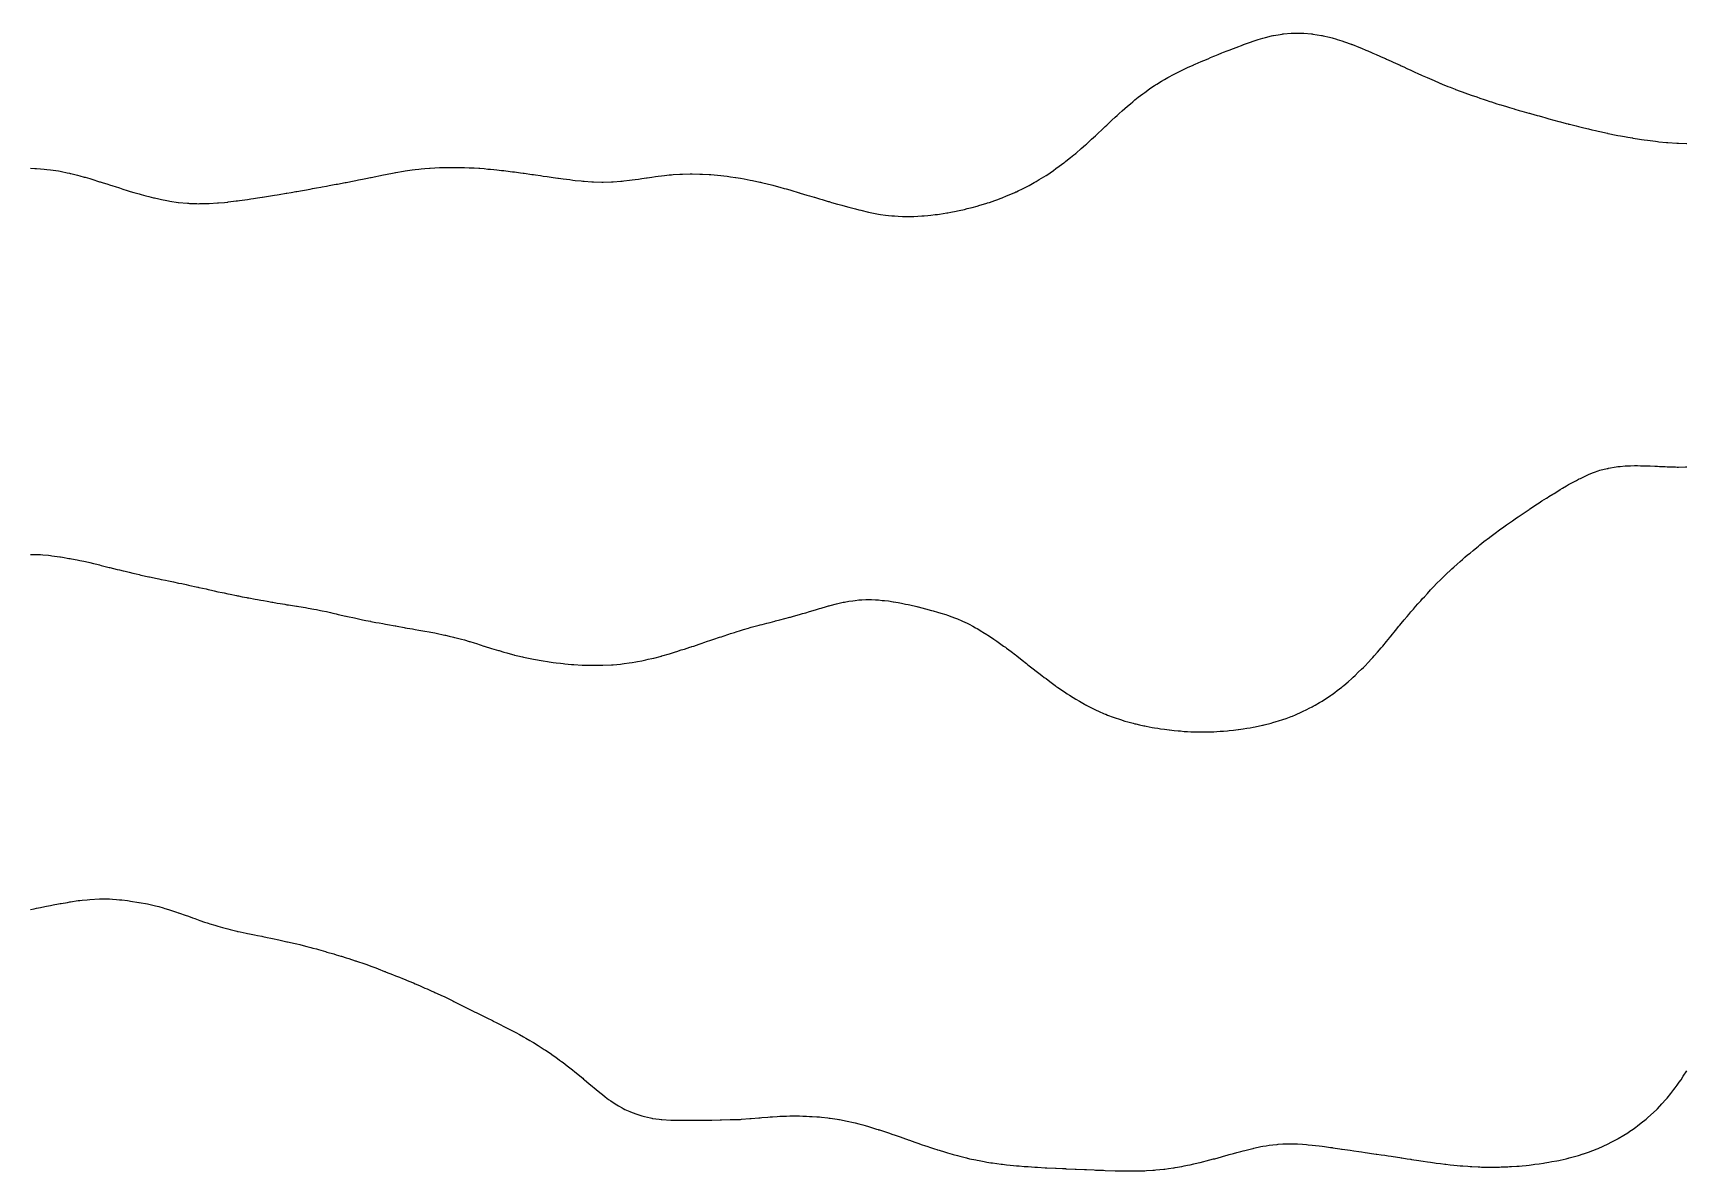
# Model space of a CAD drawing. Extents: x -717078 to -715000, y -984629 to -984000.
# Drawn here: x -715168.3 to -715000.5, y -984366.7 to -984251.3 of the extents above; entities that cross this region are included whole.
import ezdxf

# ---------------------------------------------------------------- set-up
doc = ezdxf.new("R2010")
doc.units = 0
doc.layers.add('buffer_B2_0_1_clip', color=7, linetype='Continuous')

msp = doc.modelspace()

# ---------------------------------------------------------------- linework, layer by layer
at = {"layer": 'buffer_B2_0_1_clip'}
for points in [[(-715168.5, -984265.04), (-715168.07, -984265.07), (-715167.92, -984265.08), (-715167.5, -984265.1), (-715167.13, -984265.13), (-715166.84, -984265.16), (-715166.5, -984265.19), (-715166.23, -984265.23), (-715165.68, -984265.32), (-715165.5, -984265.35), (-715165.38, -984265.38), (-715164.8, -984265.5), (-715164.55, -984265.55), (-715164.5, -984265.56), (-715164.42, -984265.58), (-715163.75, -984265.75), (-715163.5, -984265.81), (-715163.07, -984265.93), (-715162.96, -984265.96), (-715162.5, -984266.09), (-715162.19, -984266.19), (-715161.63, -984266.37), (-715161.5, -984266.41), (-715161.43, -984266.43), (-715161.23, -984266.5), (-715160.67, -984266.67), (-715160.5, -984266.72), (-715160.17, -984266.83), (-715159.91, -984266.91), (-715159.5, -984267.04), (-715159.15, -984267.15), (-715158.71, -984267.29), (-715158.39, -984267.39), (-715158.03, -984267.5), (-715157.62, -984267.62), (-715157.5, -984267.65), (-715157.3, -984267.7), (-715156.83, -984267.83), (-715156.5, -984267.92), (-715156.03, -984268.03), (-715155.95, -984268.05), (-715155.5, -984268.15), (-715155.21, -984268.21), (-715154.68, -984268.32), (-715154.5, -984268.35), (-715154.37, -984268.37), (-715153.54, -984268.5), (-715153.51, -984268.51), (-715153.5, -984268.51), (-715153.49, -984268.51), (-715152.59, -984268.59), (-715152.5, -984268.6), (-715152.39, -984268.61), (-715151.63, -984268.63), (-715151.5, -984268.64), (-715151.37, -984268.63), (-715150.62, -984268.62), (-715150.5, -984268.62), (-715150.39, -984268.61), (-715149.56, -984268.56), (-715149.5, -984268.56), (-715149.44, -984268.56), (-715148.84, -984268.5), (-715148.53, -984268.47), (-715148.5, -984268.47), (-715148.46, -984268.46), (-715147.64, -984268.36), (-715147.5, -984268.34), (-715147.32, -984268.32), (-715146.76, -984268.24), (-715146.5, -984268.2), (-715146.15, -984268.15), (-715145.89, -984268.11), (-715145.5, -984268.05), (-715145.02, -984267.98), (-715144.97, -984267.97), (-715144.16, -984267.84), (-715143.78, -984267.78), (-715143.5, -984267.73), (-715143.3, -984267.7), (-715142.58, -984267.58), (-715142.5, -984267.57), (-715142.09, -984267.5), (-715141.59, -984267.41), (-715141.5, -984267.39), (-715140.15, -984267.15), (-715139.9, -984267.1), (-715139.5, -984267.03), (-715139.05, -984266.95), (-715138.92, -984266.92), (-715138.5, -984266.85), (-715138.21, -984266.79), (-715137.7, -984266.7), (-715137.5, -984266.66), (-715137.36, -984266.64), (-715136.59, -984266.5), (-715136.51, -984266.49), (-715136.5, -984266.48), (-715136.48, -984266.48), (-715135.68, -984266.32), (-715135.5, -984266.28), (-715135.23, -984266.23), (-715134.85, -984266.15), (-715134.5, -984266.08), (-715134.02, -984265.98), (-715133.97, -984265.97), (-715133.5, -984265.87), (-715133.19, -984265.81), (-715132.71, -984265.71), (-715132.5, -984265.67), (-715131.63, -984265.5), (-715131.5, -984265.47), (-715131.47, -984265.47), (-715130.67, -984265.33), (-715130.5, -984265.3), (-715130.27, -984265.27), (-715129.79, -984265.21), (-715129.5, -984265.17), (-715129.13, -984265.13), (-715128.9, -984265.1), (-715128.5, -984265.06), (-715128.03, -984265.03), (-715127.98, -984265.02), (-715127.5, -984264.99), (-715127.03, -984264.97), (-715126.97, -984264.97), (-715126.5, -984264.96), (-715126.05, -984264.95), (-715125.95, -984264.95), (-715125.5, -984264.95), (-715125.04, -984264.96), (-715124.96, -984264.96), (-715124.5, -984264.97), (-715124.01, -984264.99), (-715123.99, -984264.99), (-715123.5, -984265.01), (-715123.05, -984265.05), (-715122.95, -984265.05), (-715122.5, -984265.08), (-715122.12, -984265.12), (-715121.86, -984265.14), (-715121.5, -984265.18), (-715121.21, -984265.21), (-715120.75, -984265.26), (-715120.5, -984265.28), (-715120.31, -984265.31), (-715119.61, -984265.39), (-715119.5, -984265.4), (-715119.42, -984265.42), (-715118.81, -984265.5), (-715118.54, -984265.54), (-715118.5, -984265.54), (-715118.45, -984265.55), (-715117.66, -984265.66), (-715117.5, -984265.69), (-715117.28, -984265.72), (-715116.79, -984265.79), (-715116.5, -984265.83), (-715116.11, -984265.89), (-715115.92, -984265.92), (-715115.5, -984265.98), (-715115.04, -984266.04), (-715114.95, -984266.05), (-715114.5, -984266.12), (-715114.16, -984266.16), (-715113.8, -984266.2), (-715113.5, -984266.24), (-715113.27, -984266.27), (-715112.67, -984266.33), (-715112.5, -984266.35), (-715112.36, -984266.36), (-715111.59, -984266.41), (-715111.5, -984266.42), (-715111.42, -984266.42), (-715110.56, -984266.44), (-715110.5, -984266.44), (-715110.44, -984266.44), (-715109.58, -984266.42), (-715109.5, -984266.41), (-715109.41, -984266.41), (-715108.64, -984266.36), (-715108.5, -984266.34), (-715108.32, -984266.32), (-715107.74, -984266.26), (-715107.5, -984266.23), (-715107.19, -984266.19), (-715106.85, -984266.15), (-715106.5, -984266.09), (-715106.02, -984266.02), (-715105.98, -984266.02), (-715105.5, -984265.94), (-715105.11, -984265.89), (-715104.85, -984265.85), (-715104.5, -984265.81), (-715104.22, -984265.78), (-715103.72, -984265.72), (-715103.5, -984265.7), (-715103.31, -984265.69), (-715102.64, -984265.64), (-715102.5, -984265.63), (-715102.37, -984265.63), (-715101.61, -984265.61), (-715101.5, -984265.61), (-715101.39, -984265.61), (-715100.63, -984265.63), (-715100.5, -984265.63), (-715100.36, -984265.64), (-715099.68, -984265.68), (-715099.5, -984265.69), (-715098.5, -984265.78), (-715098.18, -984265.82), (-715097.86, -984265.86), (-715097.5, -984265.9), (-715097.02, -984265.98), (-715096.98, -984265.98), (-715096.5, -984266.06), (-715096.13, -984266.13), (-715095.82, -984266.18), (-715095.5, -984266.24), (-715095.29, -984266.29), (-715094.54, -984266.46), (-715094.5, -984266.47), (-715094.47, -984266.47), (-715094.37, -984266.5), (-715093.67, -984266.67), (-715093.5, -984266.7), (-715093.23, -984266.77), (-715092.87, -984266.87), (-715092.5, -984266.96), (-715092.08, -984267.08), (-715091.86, -984267.14), (-715091.5, -984267.24), (-715091.3, -984267.3), (-715090.65, -984267.5), (-715090.53, -984267.53), (-715090.5, -984267.54), (-715090.44, -984267.56), (-715089.76, -984267.76), (-715089.5, -984267.83), (-715089.02, -984267.98), (-715088.99, -984267.99), (-715088.5, -984268.13), (-715088.22, -984268.22), (-715087.6, -984268.4), (-715087.5, -984268.43), (-715087.45, -984268.45), (-715087.27, -984268.5), (-715086.67, -984268.67), (-715086.5, -984268.71), (-715086.21, -984268.79), (-715085.88, -984268.88), (-715085.5, -984268.99), (-715085.1, -984269.1), (-715084.83, -984269.17), (-715084.5, -984269.26), (-715084.3, -984269.3), (-715083.5, -984269.5), (-715083.5, -984269.5), (-715083.5, -984269.5), (-715083.5, -984269.5), (-715082.66, -984269.66), (-715082.5, -984269.69), (-715082.28, -984269.72), (-715081.79, -984269.79), (-715081.5, -984269.83), (-715081.14, -984269.86), (-715080.88, -984269.88), (-715080.5, -984269.91), (-715080.07, -984269.93), (-715079.93, -984269.93), (-715079.5, -984269.94), (-715079.07, -984269.93), (-715078.93, -984269.93), (-715078.5, -984269.91), (-715078.12, -984269.88), (-715077.86, -984269.86), (-715077.5, -984269.84), (-715077.2, -984269.8), (-715076.75, -984269.75), (-715076.5, -984269.72), (-715076.31, -984269.69), (-715075.57, -984269.57), (-715075.5, -984269.56), (-715075.45, -984269.55), (-715075.15, -984269.5), (-715074.61, -984269.39), (-715074.5, -984269.37), (-715074.33, -984269.33), (-715073.79, -984269.21), (-715073.5, -984269.14), (-715073.01, -984269.01), (-715072.99, -984269.01), (-715072.5, -984268.88), (-715072.21, -984268.79), (-715071.62, -984268.62), (-715071.5, -984268.58), (-715071.44, -984268.56), (-715071.24, -984268.5), (-715070.7, -984268.3), (-715070.5, -984268.23), (-715070.06, -984268.06), (-715069.97, -984268.03), (-715069.5, -984267.84), (-715069.26, -984267.74), (-715068.68, -984267.5), (-715068.56, -984267.44), (-715068.5, -984267.42), (-715068.34, -984267.34), (-715067.88, -984267.12), (-715067.5, -984266.92), (-715067.22, -984266.78), (-715066.7, -984266.5), (-715066.57, -984266.43), (-715066.5, -984266.38), (-715066.2, -984266.2), (-715065.95, -984266.05), (-715065.5, -984265.77), (-715065.33, -984265.67), (-715065.08, -984265.5), (-715064.74, -984265.26), (-715064.5, -984265.08), (-715064.16, -984264.84), (-715063.7, -984264.5), (-715063.59, -984264.41), (-715063.5, -984264.34), (-715063.04, -984263.96), (-715062.67, -984263.67), (-715062.5, -984263.53), (-715062.48, -984263.52), (-715062.46, -984263.5), (-715061.95, -984263.05), (-715061.5, -984262.66), (-715061.41, -984262.59), (-715061.31, -984262.5), (-715060.9, -984262.1), (-715060.5, -984261.74), (-715060.37, -984261.63), (-715060.23, -984261.5), (-715059.86, -984261.14), (-715059.5, -984260.81), (-715059.34, -984260.66), (-715059.16, -984260.5), (-715058.82, -984260.18), (-715058.5, -984259.87), (-715058.3, -984259.7), (-715058.08, -984259.5), (-715057.78, -984259.22), (-715057.5, -984258.97), (-715057.25, -984258.75), (-715056.95, -984258.5), (-715056.71, -984258.29), (-715056.5, -984258.11), (-715056.16, -984257.84), (-715055.7, -984257.5), (-715055.59, -984257.41), (-715055.5, -984257.35), (-715055.01, -984256.99), (-715054.97, -984256.97), (-715054.5, -984256.65), (-715054.41, -984256.59), (-715054.26, -984256.5), (-715053.79, -984256.21), (-715053.5, -984256.05), (-715053.15, -984255.85), (-715052.5, -984255.5), (-715052.5, -984255.5), (-715052.5, -984255.5), (-715052.5, -984255.5), (-715051.83, -984255.17), (-715051.5, -984255), (-715051.16, -984254.84), (-715050.59, -984254.59), (-715050.5, -984254.55), (-715050.47, -984254.53), (-715050.39, -984254.5), (-715049.77, -984254.23), (-715049.5, -984254.11), (-715049.07, -984253.93), (-715048.82, -984253.82), (-715048.5, -984253.68), (-715048.37, -984253.63), (-715048.05, -984253.5), (-715047.66, -984253.34), (-715047.5, -984253.28), (-715047.13, -984253.13), (-715046.94, -984253.06), (-715046.5, -984252.88), (-715046.22, -984252.78), (-715045.51, -984252.51), (-715045.5, -984252.5), (-715045.5, -984252.5), (-715045.49, -984252.5), (-715044.76, -984252.24), (-715044.5, -984252.15), (-715044, -984252), (-715043.99, -984251.99), (-715043.5, -984251.84), (-715043.23, -984251.77), (-715042.62, -984251.62), (-715042.5, -984251.59), (-715042.42, -984251.58), (-715041.96, -984251.5), (-715041.56, -984251.44), (-715041.5, -984251.42), (-715041.42, -984251.42), (-715040.65, -984251.35), (-715040.5, -984251.33), (-715040.33, -984251.33), (-715039.66, -984251.34), (-715039.5, -984251.34), (-715039.35, -984251.35), (-715038.58, -984251.42), (-715038.5, -984251.42), (-715038.43, -984251.43), (-715038.01, -984251.5), (-715037.57, -984251.57), (-715037.5, -984251.58), (-715037.39, -984251.61), (-715036.76, -984251.76), (-715036.5, -984251.82), (-715036.05, -984251.95), (-715035.98, -984251.98), (-715035.5, -984252.11), (-715035.22, -984252.22), (-715034.55, -984252.45), (-715034.5, -984252.47), (-715034.48, -984252.48), (-715034.43, -984252.5), (-715033.77, -984252.77), (-715033.5, -984252.87), (-715033.06, -984253.06), (-715032.86, -984253.14), (-715032.5, -984253.29), (-715032.36, -984253.36), (-715032.03, -984253.5), (-715031.66, -984253.66), (-715031.5, -984253.73), (-715031.08, -984253.92), (-715030.97, -984253.97), (-715030.5, -984254.17), (-715030.28, -984254.28), (-715029.81, -984254.5), (-715029.6, -984254.6), (-715029.5, -984254.64), (-715029.23, -984254.77), (-715028.92, -984254.92), (-715028.5, -984255.11), (-715028.23, -984255.23), (-715027.66, -984255.5), (-715027.55, -984255.55), (-715027.5, -984255.57), (-715027.37, -984255.63), (-715026.85, -984255.85), (-715026.15, -984256.15), (-715025.63, -984256.37), (-715025.5, -984256.43), (-715025.45, -984256.45), (-715025.32, -984256.5), (-715024.74, -984256.74), (-715024.5, -984256.83), (-715024.02, -984257.02), (-715023.96, -984257.04), (-715023.5, -984257.22), (-715023.3, -984257.3), (-715022.74, -984257.5), (-715022.56, -984257.56), (-715022.5, -984257.58), (-715022.38, -984257.62), (-715021.81, -984257.81), (-715021.5, -984257.92), (-715021.07, -984258.07), (-715020.87, -984258.13), (-715020.5, -984258.26), (-715020.32, -984258.32), (-715019.77, -984258.5), (-715019.56, -984258.56), (-715019.5, -984258.58), (-715019.38, -984258.62), (-715018.79, -984258.79), (-715018.5, -984258.88), (-715018.02, -984259.02), (-715017.96, -984259.04), (-715017.5, -984259.17), (-715017.25, -984259.25), (-715016.55, -984259.45), (-715016.5, -984259.46), (-715016.47, -984259.47), (-715016.38, -984259.5), (-715015.69, -984259.69), (-715015.5, -984259.74), (-715015.16, -984259.84), (-715014.91, -984259.91), (-715014.5, -984260.02), (-715013.5, -984260.29), (-715013.34, -984260.34), (-715012.74, -984260.5), (-715012.55, -984260.55), (-715012.5, -984260.56), (-715012.42, -984260.58), (-715011.74, -984260.74), (-715011.5, -984260.8), (-715011.1, -984260.9), (-715010.94, -984260.94), (-715010.5, -984261.04), (-715010.13, -984261.13), (-715009.79, -984261.21), (-715009.5, -984261.28), (-715009.32, -984261.32), (-715008.56, -984261.5), (-715008.51, -984261.51), (-715008.5, -984261.51), (-715008.48, -984261.52), (-715007.67, -984261.67), (-715007.5, -984261.71), (-715007.24, -984261.76), (-715006.83, -984261.83), (-715006.5, -984261.89), (-715006.03, -984261.97), (-715005.98, -984261.98), (-715005.5, -984262.05), (-715005.11, -984262.11), (-715004.85, -984262.15), (-715004.5, -984262.2), (-715004.24, -984262.24), (-715003.69, -984262.31), (-715003.5, -984262.33), (-715003.35, -984262.35), (-715002.58, -984262.42), (-715002.5, -984262.43), (-715002.43, -984262.43), (-715001.51, -984262.49), (-715001.5, -984262.49), (-715001.49, -984262.49), (-715001.35, -984262.5), (-715000.53, -984262.53), (-715000.5, -984262.53)], [(-715168.5, -984304.21), (-715168.22, -984304.22), (-715167.77, -984304.23), (-715167.5, -984304.23), (-715167.25, -984304.25), (-715166.7, -984304.3), (-715166.5, -984304.32), (-715166.34, -984304.34), (-715165.55, -984304.45), (-715165.5, -984304.46), (-715165.46, -984304.46), (-715165.27, -984304.5), (-715164.61, -984304.61), (-715164.5, -984304.63), (-715164.34, -984304.66), (-715163.77, -984304.77), (-715163.5, -984304.82), (-715163.09, -984304.91), (-715162.94, -984304.94), (-715162.5, -984305.04), (-715162.13, -984305.13), (-715161.79, -984305.21), (-715161.5, -984305.28), (-715161.33, -984305.33), (-715160.67, -984305.5), (-715160.53, -984305.53), (-715160.5, -984305.54), (-715160.45, -984305.55), (-715159.73, -984305.73), (-715159.5, -984305.78), (-715159.13, -984305.87), (-715158.92, -984305.92), (-715158.5, -984306.02), (-715158.12, -984306.12), (-715157.81, -984306.19), (-715157.5, -984306.26), (-715157.31, -984306.31), (-715156.52, -984306.48), (-715156.5, -984306.49), (-715156.49, -984306.49), (-715156.44, -984306.5), (-715155.66, -984306.66), (-715155.5, -984306.69), (-715155.26, -984306.74), (-715154.83, -984306.83), (-715154.5, -984306.9), (-715154, -984307), (-715154, -984307), (-715153.5, -984307.11), (-715153.17, -984307.17), (-715152.73, -984307.27), (-715152.5, -984307.32), (-715152.35, -984307.35), (-715151.7, -984307.5), (-715151.54, -984307.54), (-715151.5, -984307.54), (-715151.44, -984307.56), (-715150.71, -984307.71), (-715150.5, -984307.76), (-715150.16, -984307.84), (-715149.9, -984307.9), (-715149.5, -984307.99), (-715149.08, -984308.08), (-715148.88, -984308.12), (-715148.5, -984308.2), (-715148.25, -984308.25), (-715147.61, -984308.39), (-715147.5, -984308.41), (-715147.42, -984308.42), (-715147.04, -984308.5), (-715146.58, -984308.58), (-715146.5, -984308.6), (-715146.38, -984308.62), (-715145.74, -984308.74), (-715145.5, -984308.78), (-715145.16, -984308.84), (-715144.89, -984308.89), (-715144.5, -984308.96), (-715144.04, -984309.04), (-715143.94, -984309.06), (-715143.5, -984309.14), (-715143.19, -984309.19), (-715142.73, -984309.27), (-715142.5, -984309.31), (-715142.33, -984309.33), (-715141.54, -984309.46), (-715141.5, -984309.47), (-715141.47, -984309.47), (-715141.31, -984309.5), (-715140.61, -984309.61), (-715140.5, -984309.63), (-715140.34, -984309.66), (-715139.76, -984309.76), (-715139.5, -984309.81), (-715139.11, -984309.89), (-715138.93, -984309.93), (-715138.5, -984310.01), (-715138.1, -984310.1), (-715137.83, -984310.17), (-715137.5, -984310.24), (-715137.29, -984310.29), (-715136.54, -984310.46), (-715136.5, -984310.47), (-715136.48, -984310.48), (-715136.37, -984310.5), (-715135.65, -984310.65), (-715135.5, -984310.69), (-715135.26, -984310.74), (-715134.83, -984310.83), (-715134.5, -984310.9), (-715134.01, -984310.99), (-715134, -984311), (-715133.5, -984311.1), (-715133.16, -984311.16), (-715132.77, -984311.23), (-715132.5, -984311.28), (-715132.31, -984311.31), (-715131.54, -984311.46), (-715131.5, -984311.47), (-715131.47, -984311.47), (-715131.32, -984311.5), (-715130.62, -984311.62), (-715130.5, -984311.65), (-715130.32, -984311.68), (-715129.77, -984311.77), (-715129.5, -984311.82), (-715129.12, -984311.88), (-715128.92, -984311.92), (-715128.5, -984311.99), (-715128.07, -984312.07), (-715127.89, -984312.11), (-715127.5, -984312.18), (-715127.24, -984312.24), (-715126.64, -984312.36), (-715126.5, -984312.39), (-715126.41, -984312.41), (-715126.05, -984312.5), (-715125.6, -984312.6), (-715125.5, -984312.63), (-715125.33, -984312.67), (-715124.8, -984312.8), (-715124.5, -984312.89), (-715124.03, -984313.03), (-715123.95, -984313.05), (-715123.5, -984313.19), (-715123.26, -984313.26), (-715122.53, -984313.5), (-715122.5, -984313.51), (-715122.49, -984313.51), (-715121.74, -984313.74), (-715121.5, -984313.81), (-715121.05, -984313.95), (-715120.97, -984313.97), (-715120.5, -984314.11), (-715120.2, -984314.2), (-715119.64, -984314.36), (-715119.5, -984314.4), (-715119.42, -984314.42), (-715119.08, -984314.5), (-715118.61, -984314.61), (-715118.5, -984314.64), (-715117.5, -984314.84), (-715116.5, -984315.02), (-715116.08, -984315.08), (-715115.9, -984315.1), (-715115.5, -984315.16), (-715115.2, -984315.2), (-715114.75, -984315.25), (-715114.5, -984315.28), (-715114.3, -984315.3), (-715113.63, -984315.37), (-715113.5, -984315.38), (-715113.39, -984315.39), (-715112.56, -984315.44), (-715112.5, -984315.44), (-715112.44, -984315.44), (-715111.54, -984315.46), (-715111.5, -984315.46), (-715111.46, -984315.46), (-715110.54, -984315.46), (-715110.5, -984315.46), (-715110.45, -984315.45), (-715109.58, -984315.42), (-715109.5, -984315.41), (-715109.4, -984315.4), (-715108.67, -984315.33), (-715108.5, -984315.32), (-715108.28, -984315.28), (-715107.78, -984315.22), (-715107.5, -984315.18), (-715107.1, -984315.1), (-715106.93, -984315.07), (-715106.5, -984314.99), (-715106.1, -984314.9), (-715105.85, -984314.85), (-715105.5, -984314.77), (-715105.28, -984314.72), (-715104.52, -984314.52), (-715104.5, -984314.51), (-715104.49, -984314.51), (-715104.46, -984314.5), (-715103.71, -984314.29), (-715103.5, -984314.22), (-715103.09, -984314.09), (-715102.95, -984314.05), (-715102.5, -984313.9), (-715102.19, -984313.81), (-715101.62, -984313.62), (-715101.5, -984313.58), (-715101.44, -984313.56), (-715101.24, -984313.5), (-715100.69, -984313.31), (-715100.5, -984313.25), (-715100.12, -984313.12), (-715099.94, -984313.06), (-715099.5, -984312.91), (-715099.19, -984312.81), (-715098.61, -984312.61), (-715098.5, -984312.58), (-715098.44, -984312.56), (-715098.26, -984312.5), (-715097.69, -984312.31), (-715097.5, -984312.24), (-715097.12, -984312.12), (-715096.94, -984312.06), (-715096.5, -984311.92), (-715096.18, -984311.82), (-715095.68, -984311.68), (-715095.5, -984311.63), (-715095.4, -984311.6), (-715095.02, -984311.5), (-715094.61, -984311.39), (-715094.5, -984311.36), (-715094.31, -984311.31), (-715093.82, -984311.18), (-715093.5, -984311.1), (-715093.02, -984310.98), (-715092.96, -984310.96), (-715092.5, -984310.84), (-715091.5, -984310.58), (-715091.44, -984310.56), (-715091.21, -984310.5), (-715090.66, -984310.34), (-715090.5, -984310.3), (-715090.22, -984310.22), (-715089.88, -984310.12), (-715089.5, -984310.01), (-715089.11, -984309.89), (-715088.8, -984309.8), (-715088.5, -984309.71), (-715088.33, -984309.67), (-715087.76, -984309.5), (-715087.56, -984309.44), (-715087.5, -984309.42), (-715087.39, -984309.39), (-715086.77, -984309.23), (-715086.5, -984309.15), (-715086.07, -984309.07), (-715085.95, -984309.05), (-715085.5, -984308.96), (-715085.09, -984308.91), (-715084.88, -984308.88), (-715084.5, -984308.83), (-715084.18, -984308.82), (-715083.8, -984308.8), (-715083.5, -984308.79), (-715083.2, -984308.8), (-715082.82, -984308.82), (-715082.5, -984308.83), (-715082.13, -984308.87), (-715081.89, -984308.89), (-715081.5, -984308.93), (-715081.01, -984309.01), (-715080.98, -984309.02), (-715080.5, -984309.1), (-715080.17, -984309.17), (-715079.75, -984309.25), (-715079.5, -984309.3), (-715079.33, -984309.33), (-715078.61, -984309.5), (-715078.52, -984309.52), (-715078.5, -984309.53), (-715078.46, -984309.54), (-715077.73, -984309.73), (-715077.11, -984309.89), (-715076.94, -984309.94), (-715076.5, -984310.06), (-715076.16, -984310.16), (-715075.68, -984310.32), (-715075.5, -984310.38), (-715075.41, -984310.41), (-715075.17, -984310.5), (-715074.68, -984310.68), (-715074.5, -984310.75), (-715074.05, -984310.95), (-715073.98, -984310.98), (-715073.5, -984311.2), (-715073.3, -984311.3), (-715072.94, -984311.5), (-715072.65, -984311.65), (-715072.5, -984311.73), (-715072.02, -984312.02), (-715071.92, -984312.08), (-715071.5, -984312.33), (-715071.4, -984312.4), (-715071.25, -984312.5), (-715070.8, -984312.8), (-715070.5, -984313), (-715070.21, -984313.21), (-715069.82, -984313.5), (-715069.63, -984313.63), (-715069.5, -984313.73), (-715069.05, -984314.05), (-715068.6, -984314.4), (-715068.5, -984314.48), (-715068.49, -984314.49), (-715068.47, -984314.5), (-715067.92, -984314.92), (-715067.5, -984315.26), (-715067.37, -984315.37), (-715067.21, -984315.5), (-715066.81, -984315.81), (-715066.5, -984316.04), (-715066.24, -984316.24), (-715065.92, -984316.5), (-715065.68, -984316.68), (-715065.5, -984316.81), (-715065.11, -984317.11), (-715064.59, -984317.5), (-715064.54, -984317.54), (-715064.5, -984317.56), (-715064.3, -984317.7), (-715063.95, -984317.95), (-715063.5, -984318.25), (-715063.35, -984318.35), (-715063.13, -984318.5), (-715062.74, -984318.74), (-715062.5, -984318.88), (-715062.11, -984319.11), (-715061.6, -984319.4), (-715061.5, -984319.46), (-715061.47, -984319.47), (-715061.43, -984319.5), (-715060.81, -984319.81), (-715060.5, -984319.96), (-715060.13, -984320.13), (-715059.67, -984320.33), (-715059.5, -984320.41), (-715059.43, -984320.43), (-715059.27, -984320.5), (-715058.71, -984320.71), (-715058.5, -984320.79), (-715058.07, -984320.93), (-715057.96, -984320.96), (-715057.5, -984321.11), (-715057.2, -984321.2), (-715056.66, -984321.34), (-715056.5, -984321.39), (-715056.41, -984321.41), (-715056.02, -984321.5), (-715055.59, -984321.59), (-715055.5, -984321.61), (-715055.36, -984321.64), (-715054.75, -984321.75), (-715054.5, -984321.79), (-715054.15, -984321.85), (-715053.89, -984321.89), (-715053.5, -984321.95), (-715053.01, -984322.01), (-715052.99, -984322.01), (-715052.5, -984322.07), (-715052.11, -984322.11), (-715051.88, -984322.12), (-715051.5, -984322.16), (-715051.17, -984322.17), (-715050.81, -984322.19), (-715050.5, -984322.2), (-715050.21, -984322.21), (-715049.79, -984322.21), (-715049.5, -984322.21), (-715048.5, -984322.19), (-715048.17, -984322.17), (-715047.85, -984322.15), (-715047.5, -984322.14), (-715047.1, -984322.1), (-715046.92, -984322.08), (-715046.5, -984322.04), (-715046.02, -984321.98), (-715045.97, -984321.97), (-715045.5, -984321.91), (-715045.15, -984321.85), (-715044.79, -984321.79), (-715044.5, -984321.74), (-715044.3, -984321.7), (-715043.54, -984321.54), (-715043.5, -984321.53), (-715043.47, -984321.53), (-715043.37, -984321.5), (-715042.68, -984321.32), (-715042.5, -984321.27), (-715042.17, -984321.17), (-715041.91, -984321.09), (-715041.5, -984320.96), (-715041.16, -984320.84), (-715040.65, -984320.65), (-715040.5, -984320.6), (-715040.43, -984320.57), (-715040.26, -984320.5), (-715039.5, -984320.16), (-715039.06, -984319.94), (-715038.82, -984319.82), (-715038.5, -984319.66), (-715038.4, -984319.6), (-715038.21, -984319.5), (-715037.77, -984319.23), (-715037.5, -984319.08), (-715037.15, -984318.85), (-715036.6, -984318.5), (-715036.54, -984318.46), (-715036.5, -984318.43), (-715036.21, -984318.21), (-715035.97, -984318.03), (-715035.5, -984317.67), (-715035.41, -984317.59), (-715035.29, -984317.5), (-715034.87, -984317.13), (-715034.5, -984316.81), (-715034.34, -984316.66), (-715034.16, -984316.5), (-715033.83, -984316.17), (-715033.5, -984315.85), (-715033.32, -984315.68), (-715033.15, -984315.5), (-715032.84, -984315.16), (-715032.5, -984314.81), (-715032.35, -984314.65), (-715032.22, -984314.5), (-715031.89, -984314.11), (-715031.5, -984313.67), (-715031.42, -984313.58), (-715031.35, -984313.5), (-715030.97, -984313.03), (-715030.65, -984312.65), (-715030.52, -984312.5), (-715030.51, -984312.49), (-715030.5, -984312.47), (-715030.07, -984311.93), (-715029.72, -984311.5), (-715029.62, -984311.38), (-715029.5, -984311.23), (-715029.17, -984310.83), (-715028.89, -984310.5), (-715028.71, -984310.29), (-715028.5, -984310.04), (-715028.25, -984309.75), (-715028.03, -984309.5), (-715027.78, -984309.22), (-715027.5, -984308.91), (-715027.31, -984308.69), (-715027.13, -984308.5), (-715026.83, -984308.17), (-715026.5, -984307.81), (-715026.35, -984307.65), (-715026.2, -984307.5), (-715025.86, -984307.14), (-715025.5, -984306.79), (-715025.35, -984306.65), (-715025.2, -984306.5), (-715024.85, -984306.15), (-715024.5, -984305.83), (-715024.33, -984305.67), (-715024.14, -984305.5), (-715023.81, -984305.19), (-715023.5, -984304.93), (-715023.28, -984304.72), (-715023.01, -984304.5), (-715022.74, -984304.26), (-715022.5, -984304.07), (-715022.19, -984303.81), (-715021.81, -984303.5), (-715021.64, -984303.36), (-715021.5, -984303.25), (-715021.09, -984302.91), (-715020.54, -984302.5), (-715020.52, -984302.48), (-715020.5, -984302.47), (-715020.37, -984302.37), (-715019.95, -984302.05), (-715019.5, -984301.72), (-715019.37, -984301.63), (-715019.19, -984301.5), (-715018.79, -984301.21), (-715018.5, -984301.01), (-715018.2, -984300.8), (-715017.78, -984300.5), (-715017.61, -984300.39), (-715017.02, -984299.98), (-715016.91, -984299.91), (-715016.5, -984299.64), (-715016.42, -984299.58), (-715016.28, -984299.5), (-715015.81, -984299.19), (-715015.5, -984298.98), (-715015.21, -984298.79), (-715014.73, -984298.5), (-715014.59, -984298.41), (-715014.5, -984298.35), (-715014.09, -984298.09), (-715013.98, -984298.02), (-715013.5, -984297.73), (-715013.36, -984297.64), (-715013.11, -984297.5), (-715012.73, -984297.27), (-715012.5, -984297.13), (-715012.09, -984296.91), (-715011.7, -984296.7), (-715011.5, -984296.59), (-715011.44, -984296.56), (-715011.31, -984296.5), (-715010.77, -984296.23), (-715010.5, -984296.1), (-715010.07, -984295.93), (-715009.87, -984295.87), (-715009.5, -984295.73), (-715009.32, -984295.68), (-715008.59, -984295.5), (-715008.52, -984295.48), (-715008.5, -984295.48), (-715008.47, -984295.47), (-715007.68, -984295.32), (-715007.5, -984295.3), (-715007.28, -984295.28), (-715006.77, -984295.23), (-715006.5, -984295.21), (-715006.21, -984295.21), (-715005.81, -984295.19), (-715005.5, -984295.19), (-715005.21, -984295.21), (-715004.79, -984295.21), (-715004.5, -984295.23), (-715004.24, -984295.24), (-715003.74, -984295.26), (-715003.5, -984295.27), (-715003.29, -984295.29), (-715002.69, -984295.31), (-715002.5, -984295.32), (-715002.33, -984295.33), (-715001.66, -984295.34), (-715001.5, -984295.35), (-715001.35, -984295.35), (-715000.66, -984295.34), (-715000.5, -984295.34)], [(-715168.5, -984340.23), (-715168.15, -984340.15), (-715167.9, -984340.1), (-715167.5, -984340.01), (-715167.07, -984339.93), (-715166.89, -984339.89), (-715166.5, -984339.82), (-715166.23, -984339.77), (-715165.66, -984339.66), (-715165.5, -984339.63), (-715165.39, -984339.61), (-715164.75, -984339.5), (-715164.54, -984339.46), (-715164.5, -984339.46), (-715164.45, -984339.45), (-715163.67, -984339.33), (-715163.5, -984339.31), (-715163.28, -984339.28), (-715162.77, -984339.23), (-715162.5, -984339.2), (-715161.5, -984339.14), (-715161.15, -984339.15), (-715160.85, -984339.15), (-715160.5, -984339.16), (-715160.18, -984339.18), (-715159.79, -984339.21), (-715159.5, -984339.23), (-715159.26, -984339.26), (-715158.67, -984339.33), (-715158.5, -984339.35), (-715158.37, -984339.37), (-715157.53, -984339.5), (-715157.5, -984339.5), (-715157.5, -984339.5), (-715157.49, -984339.51), (-715156.66, -984339.66), (-715156.5, -984339.69), (-715156.25, -984339.75), (-715155.85, -984339.85), (-715155.5, -984339.93), (-715155.06, -984340.06), (-715154.89, -984340.11), (-715154.5, -984340.23), (-715154.3, -984340.3), (-715153.71, -984340.5), (-715153.55, -984340.55), (-715153.5, -984340.56), (-715153.4, -984340.6), (-715152.81, -984340.81), (-715152.5, -984340.91), (-715152.07, -984341.07), (-715151.86, -984341.14), (-715151.5, -984341.27), (-715151.33, -984341.33), (-715150.85, -984341.5), (-715150.59, -984341.59), (-715150.5, -984341.62), (-715150.33, -984341.67), (-715149.83, -984341.83), (-715149.5, -984341.93), (-715149.05, -984342.05), (-715148.91, -984342.09), (-715148.5, -984342.2), (-715148.26, -984342.26), (-715147.57, -984342.43), (-715147.5, -984342.45), (-715147.45, -984342.45), (-715147.25, -984342.5), (-715146.63, -984342.63), (-715146.5, -984342.65), (-715146.31, -984342.69), (-715145.79, -984342.79), (-715145.5, -984342.85), (-715145.06, -984342.94), (-715144.96, -984342.96), (-715144.5, -984343.06), (-715144.13, -984343.13), (-715143.8, -984343.2), (-715143.5, -984343.26), (-715143.31, -984343.31), (-715142.51, -984343.49), (-715142.5, -984343.49), (-715142.49, -984343.49), (-715142.46, -984343.5), (-715141.68, -984343.68), (-715141.5, -984343.72), (-715141.21, -984343.79), (-715140.87, -984343.87), (-715140.5, -984343.97), (-715140.08, -984344.08), (-715139.86, -984344.14), (-715139.5, -984344.23), (-715139.29, -984344.29), (-715138.6, -984344.5), (-715138.52, -984344.52), (-715138.46, -984344.54), (-715137.74, -984344.74), (-715137.5, -984344.81), (-715137.05, -984344.95), (-715136.97, -984344.97), (-715136.5, -984345.12), (-715136.21, -984345.21), (-715135.58, -984345.42), (-715135.5, -984345.45), (-715135.46, -984345.46), (-715135.35, -984345.5), (-715134.71, -984345.71), (-715134.5, -984345.78), (-715134.05, -984345.95), (-715133.98, -984345.98), (-715133.5, -984346.15), (-715133.25, -984346.25), (-715132.62, -984346.5), (-715132.53, -984346.53), (-715132.5, -984346.54), (-715132.43, -984346.57), (-715131.81, -984346.81), (-715131.5, -984346.94), (-715131.1, -984347.1), (-715130.77, -984347.23), (-715130.5, -984347.34), (-715130.39, -984347.39), (-715130.13, -984347.5), (-715129.68, -984347.68), (-715129.5, -984347.76), (-715129.05, -984347.95), (-715128.98, -984347.98), (-715128.5, -984348.19), (-715128.28, -984348.28), (-715127.81, -984348.5), (-715127.59, -984348.59), (-715127.5, -984348.63), (-715127.25, -984348.75), (-715126.9, -984348.9), (-715126.5, -984349.1), (-715126.23, -984349.23), (-715125.69, -984349.5), (-715125.56, -984349.56), (-715125.5, -984349.59), (-715125.31, -984349.69), (-715124.89, -984349.89), (-715124.5, -984350.09), (-715124.22, -984350.22), (-715123.69, -984350.5), (-715123.56, -984350.56), (-715123.5, -984350.59), (-715123.32, -984350.68), (-715122.89, -984350.89), (-715122.5, -984351.08), (-715122.22, -984351.22), (-715121.66, -984351.5), (-715121.55, -984351.55), (-715121.5, -984351.58), (-715121.34, -984351.66), (-715120.88, -984351.88), (-715120.5, -984352.08), (-715120.22, -984352.22), (-715119.69, -984352.5), (-715119.56, -984352.56), (-715119.5, -984352.6), (-715119.29, -984352.71), (-715118.91, -984352.91), (-715118.5, -984353.14), (-715118.27, -984353.27), (-715117.88, -984353.5), (-715117.64, -984353.64), (-715117.5, -984353.72), (-715117.02, -984354.02), (-715116.92, -984354.08), (-715116.5, -984354.35), (-715116.41, -984354.41), (-715116.29, -984354.5), (-715115.81, -984354.81), (-715115.5, -984355.03), (-715115.22, -984355.22), (-715114.86, -984355.5), (-715114.65, -984355.65), (-715114.5, -984355.75), (-715114.07, -984356.07), (-715113.55, -984356.5), (-715113.52, -984356.52), (-715113.5, -984356.53), (-715113.34, -984356.66), (-715112.96, -984356.96), (-715112.5, -984357.34), (-715112.42, -984357.42), (-715112.33, -984357.5), (-715111.87, -984357.87), (-715111.5, -984358.18), (-715111.33, -984358.33), (-715111.14, -984358.5), (-715110.78, -984358.78), (-715110.5, -984359), (-715110.22, -984359.22), (-715109.87, -984359.5), (-715109.65, -984359.65), (-715109.5, -984359.75), (-715109.03, -984360.03), (-715108.86, -984360.14), (-715108.5, -984360.36), (-715108.41, -984360.41), (-715108.24, -984360.5), (-715107.73, -984360.73), (-715107.5, -984360.83), (-715107, -984361), (-715107, -984361), (-715106.5, -984361.17), (-715106.23, -984361.23), (-715105.63, -984361.37), (-715105.5, -984361.4), (-715105.41, -984361.41), (-715104.76, -984361.5), (-715104.53, -984361.53), (-715104.5, -984361.53), (-715104.47, -984361.53), (-715103.58, -984361.58), (-715103.5, -984361.59), (-715103.41, -984361.59), (-715102.6, -984361.6), (-715102.5, -984361.61), (-715102.39, -984361.61), (-715101.6, -984361.6), (-715101.5, -984361.6), (-715101.4, -984361.6), (-715100.59, -984361.59), (-715100.5, -984361.59), (-715100.41, -984361.59), (-715099.58, -984361.58), (-715099.5, -984361.58), (-715099.42, -984361.58), (-715098.56, -984361.56), (-715098.5, -984361.56), (-715098.44, -984361.56), (-715097.54, -984361.54), (-715097.5, -984361.54), (-715097.46, -984361.54), (-715096.51, -984361.51), (-715096.5, -984361.51), (-715096.49, -984361.51), (-715096.39, -984361.5), (-715095.56, -984361.44), (-715095.5, -984361.44), (-715095.43, -984361.43), (-715094.64, -984361.36), (-715094.5, -984361.35), (-715094.33, -984361.33), (-715093.72, -984361.28), (-715093.5, -984361.26), (-715093.25, -984361.25), (-715092.78, -984361.22), (-715092.5, -984361.2), (-715092.19, -984361.19), (-715091.82, -984361.18), (-715091.5, -984361.17), (-715091.17, -984361.17), (-715090.83, -984361.17), (-715090.5, -984361.17), (-715090.18, -984361.18), (-715089.8, -984361.2), (-715089.5, -984361.21), (-715089.22, -984361.22), (-715088.74, -984361.26), (-715088.5, -984361.27), (-715088.29, -984361.29), (-715087.63, -984361.37), (-715087.5, -984361.38), (-715087.39, -984361.39), (-715086.7, -984361.5), (-715086.53, -984361.53), (-715086.5, -984361.53), (-715086.46, -984361.54), (-715085.68, -984361.68), (-715085.5, -984361.72), (-715085.21, -984361.79), (-715084.87, -984361.87), (-715084.5, -984361.96), (-715084.08, -984362.08), (-715083.85, -984362.15), (-715083.5, -984362.25), (-715083.31, -984362.31), (-715082.7, -984362.5), (-715082.55, -984362.55), (-715082.5, -984362.56), (-715082.41, -984362.59), (-715081.79, -984362.79), (-715081.5, -984362.89), (-715081.04, -984363.04), (-715080.91, -984363.09), (-715080.5, -984363.23), (-715080.3, -984363.3), (-715079.75, -984363.5), (-715079.56, -984363.56), (-715079.5, -984363.59), (-715079.37, -984363.63), (-715078.82, -984363.82), (-715078.5, -984363.93), (-715078.08, -984364.08), (-715077.84, -984364.16), (-715077.5, -984364.28), (-715077.33, -984364.33), (-715076.83, -984364.5), (-715076.58, -984364.58), (-715076.5, -984364.61), (-715076.35, -984364.65), (-715075.81, -984364.81), (-715075.5, -984364.91), (-715075.04, -984365.04), (-715074.93, -984365.07), (-715074.5, -984365.19), (-715074.25, -984365.25), (-715073.57, -984365.43), (-715073.5, -984365.45), (-715073.46, -984365.46), (-715073.26, -984365.5), (-715072.63, -984365.63), (-715072.5, -984365.66), (-715072.3, -984365.7), (-715071.79, -984365.79), (-715071.5, -984365.84), (-715071.09, -984365.91), (-715070.93, -984365.93), (-715070.5, -984366), (-715070.05, -984366.05), (-715069.93, -984366.07), (-715069.5, -984366.12), (-715069.16, -984366.16), (-715068.81, -984366.19), (-715068.5, -984366.22), (-715068.24, -984366.24), (-715067.72, -984366.28), (-715067.5, -984366.3), (-715067.31, -984366.31), (-715066.64, -984366.36), (-715066.5, -984366.37), (-715066.37, -984366.37), (-715065.58, -984366.42), (-715065.5, -984366.42), (-715065.42, -984366.42), (-715064.53, -984366.47), (-715064.5, -984366.47), (-715064.47, -984366.47), (-715063.84, -984366.5), (-715063.51, -984366.51), (-715063.5, -984366.52), (-715063.48, -984366.52), (-715062.56, -984366.56), (-715062.5, -984366.56), (-715062.44, -984366.56), (-715061.6, -984366.6), (-715061.5, -984366.61), (-715061.39, -984366.61), (-715060.64, -984366.64), (-715060.5, -984366.65), (-715060.34, -984366.66), (-715059.68, -984366.68), (-715059.5, -984366.69), (-715058.5, -984366.72), (-715058.27, -984366.73), (-715057.74, -984366.74), (-715057.5, -984366.74), (-715057.26, -984366.74), (-715056.74, -984366.74), (-715056.5, -984366.74), (-715056.26, -984366.74), (-715055.72, -984366.72), (-715055.5, -984366.72), (-715055.3, -984366.7), (-715054.67, -984366.67), (-715054.5, -984366.66), (-715054.36, -984366.64), (-715053.56, -984366.56), (-715053.5, -984366.56), (-715053.45, -984366.55), (-715053.08, -984366.5), (-715052.57, -984366.43), (-715052.5, -984366.42), (-715052.4, -984366.4), (-715051.72, -984366.28), (-715051.5, -984366.24), (-715051.17, -984366.17), (-715050.89, -984366.11), (-715050.5, -984366.03), (-715050.07, -984365.93), (-715049.88, -984365.88), (-715049.5, -984365.79), (-715049.27, -984365.73), (-715048.53, -984365.53), (-715048.5, -984365.52), (-715048.48, -984365.52), (-715048.4, -984365.5), (-715047.7, -984365.3), (-715047.5, -984365.24), (-715047.14, -984365.14), (-715046.92, -984365.08), (-715046.5, -984364.96), (-715046.14, -984364.86), (-715045.76, -984364.76), (-715045.5, -984364.69), (-715045.34, -984364.66), (-715044.67, -984364.5), (-715044.54, -984364.46), (-715044.5, -984364.46), (-715044.44, -984364.44), (-715043.72, -984364.28), (-715043.5, -984364.24), (-715043.19, -984364.19), (-715042.86, -984364.14), (-715042.5, -984364.09), (-715042.05, -984364.05), (-715041.96, -984364.04), (-715041.5, -984364), (-715041, -984364), (-715041, -984364), (-715040.5, -984363.99), (-715040.01, -984364.01), (-715039.99, -984364.01), (-715039.5, -984364.04), (-715039.07, -984364.07), (-715038.92, -984364.08), (-715038.5, -984364.12), (-715038.16, -984364.16), (-715037.8, -984364.2), (-715037.5, -984364.24), (-715037.27, -984364.27), (-715036.64, -984364.36), (-715036.5, -984364.38), (-715036.4, -984364.4), (-715035.72, -984364.5), (-715035.53, -984364.53), (-715035.5, -984364.53), (-715035.46, -984364.54), (-715034.65, -984364.65), (-715034.29, -984364.71), (-715033.78, -984364.78), (-715033.5, -984364.82), (-715033.12, -984364.88), (-715032.91, -984364.91), (-715032.5, -984364.97), (-715032.03, -984365.03), (-715031.96, -984365.04), (-715031.5, -984365.1), (-715031.15, -984365.15), (-715030.8, -984365.2), (-715030.5, -984365.25), (-715030.28, -984365.28), (-715029.62, -984365.38), (-715029.5, -984365.4), (-715029.41, -984365.41), (-715028.87, -984365.5), (-715028.55, -984365.55), (-715028.5, -984365.56), (-715028.43, -984365.57), (-715027.69, -984365.69), (-715027.5, -984365.71), (-715027.25, -984365.75), (-715026.81, -984365.81), (-715026.5, -984365.86), (-715026.09, -984365.91), (-715025.94, -984365.94), (-715025.5, -984365.99), (-715025.05, -984366.05), (-715024.94, -984366.06), (-715024.5, -984366.11), (-715024.15, -984366.15), (-715023.82, -984366.18), (-715023.5, -984366.21), (-715023.24, -984366.24), (-715022.73, -984366.27), (-715022.5, -984366.29), (-715022.3, -984366.3), (-715021.67, -984366.33), (-715021.5, -984366.34), (-715021.35, -984366.35), (-715020.64, -984366.36), (-715020.5, -984366.36), (-715020.36, -984366.36), (-715019.65, -984366.35), (-715019.5, -984366.35), (-715019.34, -984366.34), (-715018.68, -984366.32), (-715018.5, -984366.31), (-715018.3, -984366.3), (-715017.74, -984366.26), (-715017.5, -984366.25), (-715017.22, -984366.22), (-715016.82, -984366.18), (-715016.5, -984366.15), (-715016.09, -984366.09), (-715015.93, -984366.07), (-715015.5, -984366.01), (-715015.06, -984365.94), (-715014.92, -984365.92), (-715014.5, -984365.85), (-715014.2, -984365.8), (-715013.71, -984365.71), (-715013.5, -984365.67), (-715013.36, -984365.64), (-715012.74, -984365.5), (-715012.54, -984365.46), (-715012.5, -984365.45), (-715012.43, -984365.43), (-715011.76, -984365.24), (-715011.5, -984365.17), (-715011.01, -984365.01), (-715010.99, -984365.01), (-715010.5, -984364.84), (-715009.6, -984364.5), (-715009.5, -984364.46), (-715008.5, -984364), (-715008.17, -984363.83), (-715007.52, -984363.5), (-715007.51, -984363.49), (-715007.5, -984363.49), (-715007.47, -984363.47), (-715006.89, -984363.11), (-715006.5, -984362.87), (-715006.28, -984362.72), (-715005.95, -984362.5), (-715005.69, -984362.31), (-715005.5, -984362.17), (-715005.13, -984361.87), (-715004.65, -984361.5), (-715004.57, -984361.43), (-715004.5, -984361.37), (-715003.56, -984360.5), (-715003.53, -984360.47), (-715003.5, -984360.43), (-715003.05, -984359.95), (-715002.63, -984359.5), (-715002.57, -984359.43), (-715002.5, -984359.35), (-715002.12, -984358.88), (-715001.82, -984358.5), (-715001.69, -984358.31), (-715001.5, -984358.06), (-715001.27, -984357.73), (-715001.1, -984357.5), (-715000.87, -984357.13), (-715000.5, -984356.58)]]:
    msp.add_lwpolyline(points, dxfattribs=at)

doc.saveas('drawing.dxf')
